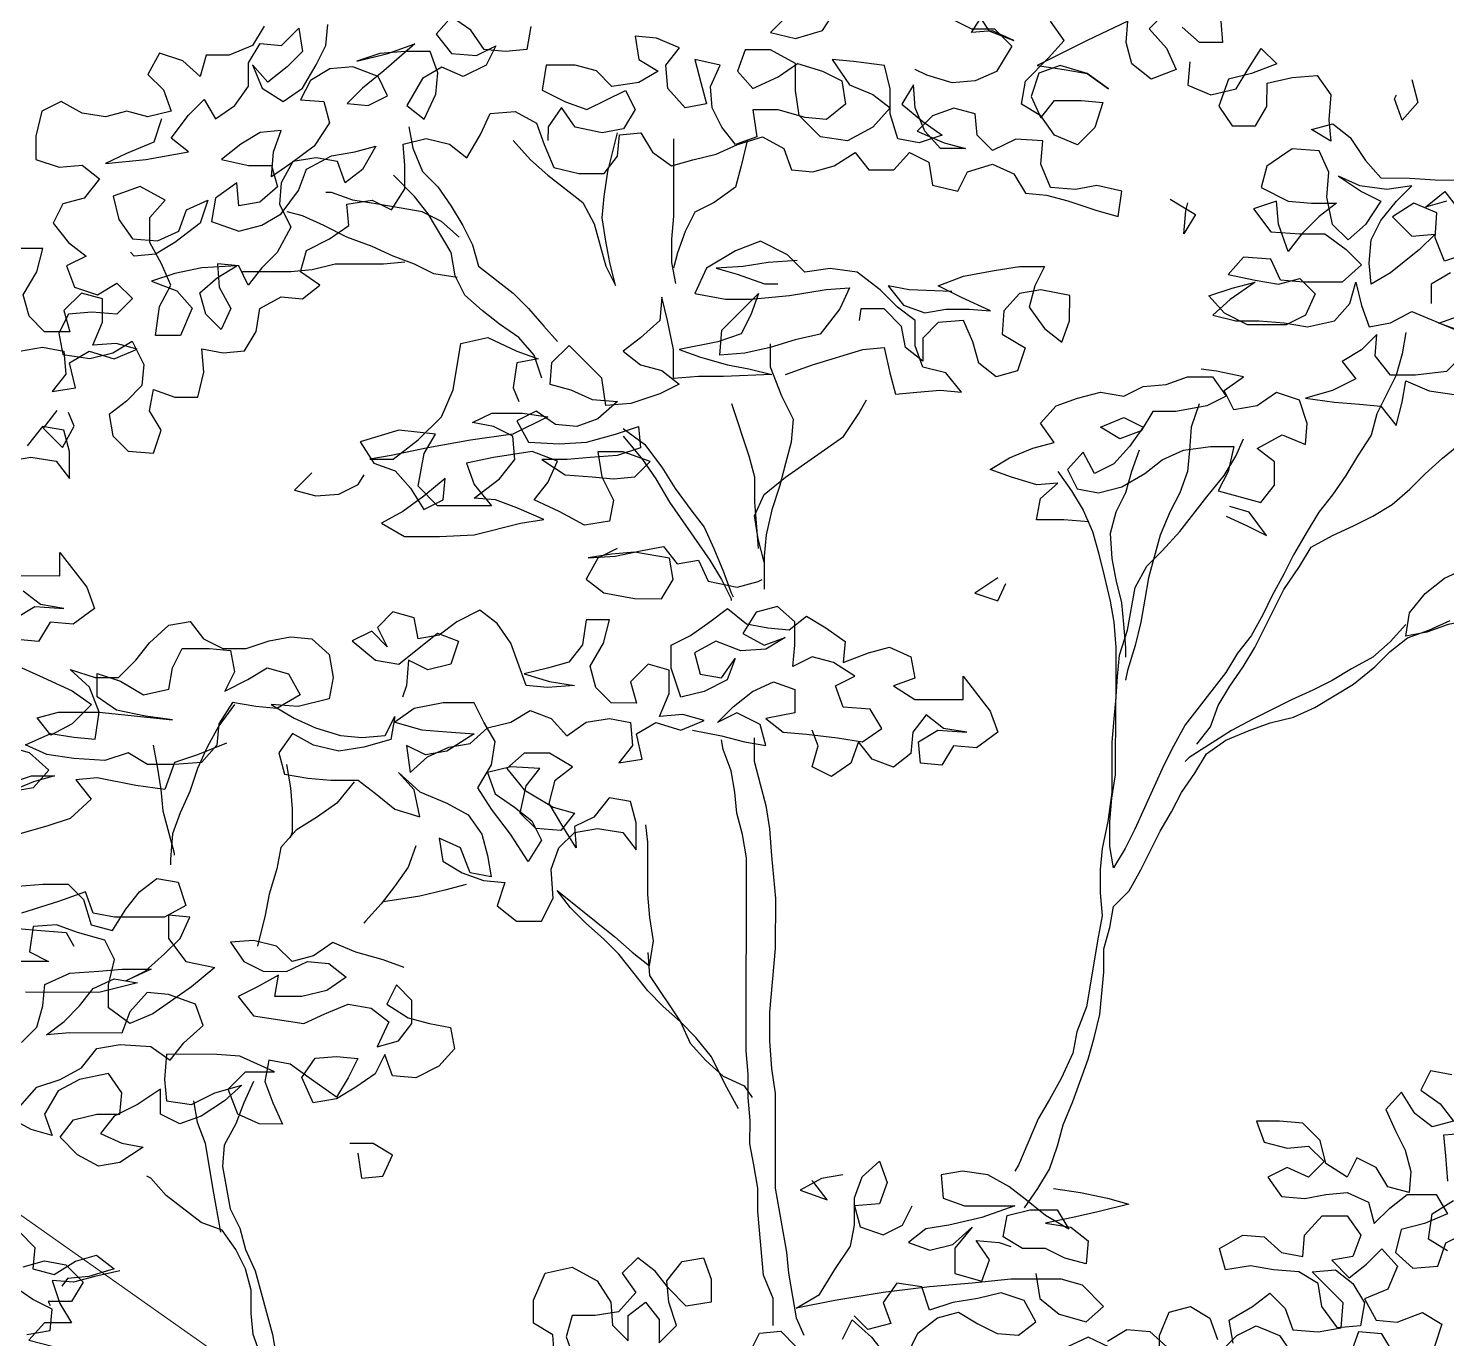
# Model space of a CAD drawing. Header units: inches. Extents: x 350994 to 353538, y 1581369 to 1583842.
# Drawn here: x 351148.126 to 351149.321, y 1582976.413 to 1582977.517 of the extents above; entities that cross this region are included whole.
import ezdxf

# ---------------------------------------------------------------- set-up
doc = ezdxf.new("R2010")
doc.units = ezdxf.units.IN
doc.header["$MEASUREMENT"] = 0
doc.linetypes.add('1', pattern=[0])
doc.layers.add('EP TF', color=5, linetype='Continuous')
doc.layers.add('TREE', color=81, linetype='1')
doc.styles.get("Standard").update_dxf_attribs({"font": 'arial.ttf'})
doc.linetypes.add('SILT_FENCE', pattern='A,0.5,-0.2,["EP",Standard,S=0.1,R=0,X=-0.1,Y=-0.05],-0.2', length=0.9)

# ---------------------------------------------------------------- blocks, each defined once
blk = doc.blocks.new('TREE_4')
at = {"color": 94}
for points in [[(-747.7, 7958.6), (-765.1, 7929.7), (-799.8, 7915.3), (-834.5, 7915.3), (-843.2, 7883.5), (-869.2, 7906.7), (-903.9, 7918.3), (-921.3, 7886.5), (-898.2, 7863.3), (-886.6, 7831.5), (-921.3, 7822.9), (-953.1, 7831.6), (-984.9, 7822.9), (-1019.6, 7828.7), (-1051.4, 7846.1), (-1080.3, 7831.7), (-1089.1, 7794.1), (-1089.1, 7759.4), (-1054.4, 7747.8), (-1019.7, 7750.7), (-993.7, 7730.4), (-1016.9, 7701.5), (-1048.7, 7692.9), (-1063.2, 7664), (-1040, 7635), (-1014, 7614.8), (-1043, 7600.4), (-1031.4, 7568.5), (-996.8, 7556.9), (-967.8, 7574.3), (-944.7, 7551.1), (-967.9, 7528), (-1005.4, 7530.9), (-1040.1, 7528.1), (-1054.6, 7499.2), (-1048.9, 7467.4), (-1008.4, 7461.5), (-973.7, 7470.2), (-944.8, 7487.5), (-927.5, 7452.8), (-930.4, 7421), (-953.5, 7397.9), (-979.6, 7377.7), (-973.8, 7345.9), (-950.7, 7322.7), (-913.1, 7319.8), (-901.5, 7354.5), (-918.8, 7383.4), (-913, 7415.2), (-881.2, 7403.6), (-846.5, 7403.6), (-837.8, 7441.1), (-840.7, 7475.8), (-808.9, 7470), (-777.1, 7472.9), (-759.7, 7501.8), (-753.9, 7536.5), (-722.1, 7553.8), (-690.3, 7550.9), (-664.2, 7571.1), (-693.1, 7591.4), (-684.4, 7623.2), (-649.7, 7640.5), (-620.8, 7660.7), (-623.6, 7692.5), (-586.1, 7698.2), (-557.2, 7683.8), (-536.9, 7715.5), (-536.9, 7750.2), (-539.7, 7782), (-505, 7790.7), (-470.3, 7782), (-444.3, 7761.7), (-424.1, 7796.4), (-409.6, 7828.2), (-372, 7831), (-340.2, 7813.7), (-328.7, 7781.9), (-314.2, 7747.1), (-276.7, 7738.4), (-239.1, 7738.4), (-218.8, 7764.4), (-215.9, 7796.2), (-184.1, 7799.1), (-166.8, 7770.1), (-137.9, 7749.9), (-106, 7758.5), (-71.3, 7767.2), (-39.5, 7781.6), (-1.9, 7793.1), (29.9, 7775.7), (41.4, 7743.9), (73.2, 7741), (105, 7749.7), (136.8, 7769.9), (157, 7743.8), (194.6, 7743.8), (217.8, 7769.8), (246.7, 7755.3), (252.4, 7720.6), (290, 7711.9), (304.5, 7740.8), (342.1, 7752.3), (373.9, 7737.8), (391.2, 7708.9), (423, 7706), (454.8, 7697.3), (498.2, 7682.8), (530, 7674.1), (535.8, 7711.7), (498.2, 7720.4), (466.4, 7714.6), (428.8, 7717.6), (414.4, 7752.3), (417.3, 7787), (376.8, 7789.9), (342.1, 7772.6), (319, 7795.7), (316.1, 7827.5), (284.4, 7836.2), (252.5, 7824.7), (229.4, 7801.6), (269.8, 7784.2), (301.6, 7775.5), (264.1, 7775.5), (240.9, 7801.6), (226.5, 7836.3), (223.7, 7871), (206.3, 7842.1), (238.1, 7816), (267, 7795.8), (232.3, 7784.2), (200.5, 7790), (188.9, 7827.6), (189, 7865.2), (180.3, 7899.9), (134.1, 7905.8), (102.3, 7908.7), (128.3, 7871.1), (162.9, 7856.6), (188.9, 7836.3), (162.9, 7807.4), (125.3, 7787.2), (84.8, 7793), (53, 7824.9), (47.3, 7862.5), (47.3, 7902.9), (9.8, 7923.2), (-27.8, 7923.3), (-39.4, 7891.5), (-16.3, 7865.4), (21.3, 7882.7), (50.2, 7902.9), (87.8, 7891.3), (116.7, 7876.9), (122.4, 7842.2), (93.5, 7819.1), (61.7, 7822), (21.2, 7833.6), (-16.3, 7833.6), (-10.6, 7793.1), (-42.4, 7781.6), (-62.6, 7807.6), (-77.1, 7836.6), (-79.9, 7868.4), (-65.4, 7900.2), (-103, 7908.9), (-94.4, 7874.2), (-85.7, 7842.3), (-117.5, 7836.6), (-143.5, 7865.5), (-146.4, 7900.2), (-126.1, 7926.2), (-160.8, 7940.7), (-192.6, 7943.6), (-186.9, 7908.9), (-158, 7891.6), (-186.9, 7874.2), (-227.4, 7868.5), (-250.5, 7891.7), (-282.3, 7900.4), (-325.7, 7900.4), (-331.5, 7862.8), (-296.8, 7845.4), (-265, 7833.8), (-207.1, 7862.7), (-192.7, 7833.8), (-210.1, 7804.9), (-241.9, 7799.1), (-282.4, 7807.8), (-302.6, 7836.8), (-322.8, 7807.9), (-322.9, 7787.6)], [(35.8, 7975.2), (9.8, 7949.2), (47.4, 7940.5), (87.8, 7952.1), (108.1, 7983.8)], [(683.5, 7966), (686.3, 7934.2), (651.6, 7934.2), (625.6, 7957.4)], [(602.5, 7980.5), (576.5, 7954.5), (602.5, 7925.6), (616.9, 7893.7), (579.3, 7879.3), (550.4, 7902.5), (541.8, 7934.3), (544.7, 7966.1), (483.9, 7937.2), (408.7, 7899.7), (449.2, 7893.9), (483.9, 7888.1), (515.7, 7864.9), (483.9, 7888.1), (443.4, 7899.7), (411.6, 7888.2), (400, 7853.5), (414.4, 7821.7), (434.7, 7847.7), (475.2, 7847.6), (507, 7844.7), (495.4, 7807.1), (469.3, 7781.1), (434.7, 7795.6), (414.4, 7824.5), (385.6, 7841.9), (391.4, 7876.6), (426.1, 7911.3), (449.2, 7937.3), (429, 7966.2)], [(316.3, 7983.7), (336.5, 7951.8), (374.1, 7937.3), (342.3, 7951.8), (310.5, 7949), (336.5, 7989.4)], [(270, 7975), (310.5, 7954.7), (345.2, 7954.7), (371.2, 7928.7), (348, 7891.1), (316.2, 7876.7), (281.5, 7873.8), (243.9, 7885.4), (226.6, 7894.1)], [(-348.7, 7958.2), (-354.5, 7923.6), (-386.4, 7920.7), (-418.2, 7923.6), (-438.4, 7952.5), (-467.3, 7972.8), (-490.4, 7946.8), (-467.3, 7917.9), (-429.7, 7914.9), (-400.8, 7929.4), (-415.3, 7900.5), (-450, 7883.2), (-481.8, 7897.6), (-510.7, 7880.3), (-533.9, 7839.9), (-507.9, 7819.6), (-490.5, 7857.2), (-487.6, 7889), (-499.1, 7920.8), (-536.7, 7920.8), (-574.3, 7918), (-609, 7906.4), (-562.7, 7918), (-522.2, 7932.4), (-568.5, 7891.9), (-600.4, 7866), (-623.5, 7842.8), (-591.7, 7839.9), (-562.8, 7854.4), (-577.2, 7883.3), (-614.8, 7897.8), (-649.5, 7894.9), (-678.4, 7877.6), (-692.9, 7848.7), (-658.2, 7845.8), (-649.6, 7814), (-672.7, 7779.3), (-707.4, 7753.3), (-736.4, 7733.1), (-733.4, 7770.7), (-721.9, 7802.5), (-753.7, 7799.6), (-782.6, 7782.3), (-811.5, 7759.2), (-771.1, 7750.5), (-736.4, 7750.4), (-727.7, 7718.6), (-753.8, 7695.5), (-785.6, 7689.8), (-788.4, 7724.4), (-820.3, 7701.3), (-826.1, 7666.7), (-785.6, 7652.2), (-750.9, 7660.8), (-722, 7678.1), (-695.9, 7712.8), (-684.3, 7744.6), (-646.7, 7764.8), (-612, 7770.5), (-580.2, 7779.2), (-600.5, 7744.5), (-626.5, 7724.3), (-638, 7756.1), (-669.8, 7761.9), (-704.5, 7756.2), (-721.9, 7724.4), (-724.8, 7692.6), (-707.5, 7657.9), (-727.8, 7620.3), (-751, 7597.2), (-771.2, 7571.2), (-785.6, 7600.1), (-817.4, 7603), (-814.6, 7568.3), (-797.3, 7536.5), (-811.8, 7504.7), (-834.9, 7527.9), (-843.5, 7559.7), (-817.5, 7582.8), (-788.5, 7600.1), (-840.6, 7597.3), (-881.1, 7588.6), (-915.8, 7577.1), (-878.2, 7562.6), (-855.1, 7536.6), (-872.5, 7496.1), (-910.1, 7496.1), (-904.2, 7539.5), (-886.9, 7571.3), (-901.3, 7603.1), (-918.6, 7634.9), (-918.6, 7672.5), (-895.4, 7698.5), (-933, 7718.8), (-973.5, 7704.4), (-964.8, 7669.7), (-944.6, 7640.7), (-907, 7637.8), (-875.2, 7652.2), (-863.6, 7684), (-831.8, 7698.5), (-843.4, 7663.8), (-881, 7634.9), (-910, 7617.6), (-941.8, 7614.7), (-947.5, 7620.5)], [(-901.1, 7820), (-912.7, 7785.3), (-953.2, 7768), (-985, 7753.5), (-924.3, 7759.3), (-860.7, 7770.8), (-886.7, 7791), (-860.6, 7825.7), (-837.5, 7848.8), (-820.1, 7819.9), (-791.2, 7840.1), (-770.9, 7869), (-770.9, 7903.7), (-753.5, 7932.6), (-721.7, 7929.7), (-695.7, 7955.7), (-689.9, 7921), (-713.1, 7897.9), (-742, 7874.8), (-765.1, 7900.8), (-750.7, 7866.1), (-718.9, 7845.8), (-690, 7866), (-669.7, 7900.7), (-655.2, 7929.6), (-652.3, 7961.4)], [(637.2, 7905.3), (634.2, 7870.6), (668.9, 7856.1), (706.5, 7864.8), (723.9, 7893.7), (744.1, 7925.4), (767.3, 7902.3), (729.7, 7887.9), (695, 7879.2), (680.5, 7838.8), (700.7, 7809.8), (735.4, 7809.8), (752.7, 7838.7), (752.8, 7873.4), (790.4, 7882), (828, 7884.9), (848.2, 7856), (845.2, 7818.4), (848.1, 7786.6), (819.2, 7803.9), (851, 7812.6), (877, 7792.3), (900.1, 7757.6), (923.2, 7731.6), (966.6, 7731.5), (1004.2, 7728.6), (1099.6, 7728.5)], [(1021.5, 7696.8), (989.7, 7688.1), (1018.6, 7711.2), (1038.8, 7685.2)], [(1061.9, 7621.6), (1018.5, 7607.1), (1004.1, 7641.9), (1007, 7679.4), (972.3, 7693.9), (940.5, 7673.7), (969.4, 7644.8), (1004.1, 7647.6), (981, 7624.5), (937.6, 7589.9), (908.6, 7572.5), (905.8, 7604.4), (908.7, 7639), (923.2, 7667.9), (946.3, 7696.8), (969.5, 7719.9), (931.9, 7714.2), (891.4, 7720), (859.6, 7734.5), (894.3, 7711.3), (923.2, 7696.9), (900, 7662.2), (874, 7639.1), (850.9, 7662.2), (842.2, 7702.7), (845.2, 7740.3), (830.7, 7772.1), (790.3, 7775), (752.7, 7749.1), (744, 7717.3), (784.4, 7697), (819.1, 7694.1), (856.7, 7694), (830.7, 7673.8), (804.6, 7647.8), (784.3, 7621.8), (769.9, 7662.3), (767.1, 7697), (732.4, 7685.5), (758.4, 7650.8), (801.7, 7647.8), (839.3, 7647.8), (871.1, 7624.6), (894.2, 7601.5), (865.3, 7575.5), (807.4, 7575.5), (772.7, 7578.5), (758.3, 7610.3), (717.8, 7613.2), (694.7, 7587.2), (735.2, 7578.5), (769.8, 7572.7), (801.7, 7581.3), (824.8, 7558.2), (810.3, 7526.4), (781.4, 7511.9), (723.5, 7512), (688.9, 7529.4), (665.7, 7555.4), (700.5, 7567), (735.2, 7575.6), (697.5, 7549.6), (671.5, 7526.5), (706.2, 7517.8), (740.9, 7517.8), (778.5, 7514.8), (813.2, 7509), (853.6, 7517.7), (876.8, 7543.7), (885.5, 7575.5), (894.1, 7540.8), (905.7, 7508.9), (937.5, 7514.7), (969.3, 7532), (1038.7, 7503)], [(1044.4, 7465.4), (1021.3, 7442.3), (975, 7436.6), (937.4, 7436.6), (914.3, 7465.6), (917.2, 7497.4), (894.1, 7474.3), (865.2, 7456.9), (885.4, 7430.9), (850.7, 7413.6), (810.2, 7402.1), (853.5, 7396.2), (891.1, 7393.3), (922.9, 7390.4), (946, 7361.4), (954.7, 7396.1), (960.5, 7427.9), (995.2, 7413.4), (1032.8, 7407.6)], [(1041.6, 7503), (1009.8, 7514.6), (1050.3, 7529)], [(1027.2, 7589.8), (998.3, 7572.5), (998.2, 7543.6)], [(969.6, 7879), (978.3, 7844.3), (955.1, 7818.3), (943.6, 7850.1), (946.5, 7855.9)], [(-531, 7808.1), (-525.3, 7776.3), (-510.8, 7741.5), (-487.7, 7718.4), (-467.5, 7689.5), (-450.2, 7660.5), (-435.8, 7631.6), (-427.1, 7599.8), (-375.1, 7559.3), (-352, 7536.1), (-328.9, 7510.1), (-308.7, 7486.9)], [(-374.9, 7787.7), (-348.9, 7758.7), (-322.9, 7735.6), (-270.9, 7695.1), (-253.6, 7663.2), (-236.3, 7599.6), (-221.9, 7570.7), (-230.5, 7605.4), (-236.3, 7637.2), (-242, 7671.9), (-239.1, 7703.7), (-233.3, 7741.3), (-218.8, 7799.1)], [(-134.9, 7790.4), (-135, 7674.7), (-138, 7640), (-138, 7605.3), (-132.2, 7573.5)], [(-25.1, 7787.4), (-33.8, 7749.8), (-42.5, 7718), (-74.3, 7694.9), (-103.2, 7680.5), (-117.7, 7651.6), (-129.3, 7619.8), (-135.1, 7596.6)], [(-331.9, 7432), (-343.4, 7466.7), (-366.5, 7492.8), (-395.4, 7513), (-421.4, 7533.3), (-447.4, 7556.4), (-461.8, 7585.4), (-467.6, 7620.1), (-502.2, 7677.9), (-522.4, 7704), (-554.2, 7735.8)], [(-456, 7643.2), (-482, 7666.3), (-510.9, 7680.8), (-542.7, 7686.6), (-577.4, 7692.5), (-615, 7698.3), (-646.8, 7709.9), (-655.4, 7709.9)], [(-458.9, 7582.5), (-493.6, 7588.3), (-522.5, 7602.8), (-554.3, 7614.4), (-586.1, 7628.9), (-623.7, 7643.3), (-658.4, 7660.7), (-690.2, 7675.2), (-713.3, 7681)], [(608.1, 7700), (645.6, 7676.9), (628.2, 7648), (631.2, 7682.7), (634.1, 7694.2)], [(-1131.1, 7307.9), (-1096.4, 7313.7), (-1058.8, 7307.9), (-1038.6, 7281.8), (-1038.6, 7322.3), (-1047.2, 7354.1), (-1079, 7359.9), (-1102.2, 7331.1)], [(-1113.6, 7472.7), (-1078.9, 7478.5), (-1047.1, 7472.7), (-1044.3, 7438), (-1064.5, 7412), (-1029.8, 7417.7), (-1038.5, 7455.3), (-1009.5, 7472.6), (-972, 7461), (-937.3, 7475.5), (-969, 7484.2), (-1003.7, 7481.3), (-989.3, 7516), (-989.2, 7550.7), (-1021, 7559.4), (-1047.1, 7533.4), (-1038.4, 7501.6), (-1076, 7501.6), (-1099.1, 7524.8), (-1107.8, 7556.6), (-1087.5, 7591.3), (-1078.8, 7625.9), (-1113.5, 7626)], [(32.4, 7437.5), (72.9, 7451.9), (148.1, 7474.9), (179.9, 7477.8), (188.6, 7440.2), (197.2, 7408.4), (229, 7411.3), (263.7, 7414.1), (295.5, 7411.2), (272.4, 7440.1), (237.7, 7448.8), (226.2, 7480.7), (226.2, 7518.2), (200.2, 7538.5), (174.2, 7564.5), (139.6, 7590.6), (99.1, 7596.4), (61.5, 7590.7), (35.5, 7616.7), (-5, 7637), (-42.6, 7622.6), (-86, 7596.6), (-103.3, 7559), (-57.1, 7550.3), (-19.5, 7550.3), (38.3, 7556), (93.3, 7564.6), (128, 7567.5), (113.5, 7535.7), (84.5, 7498.1), (46.9, 7489.5), (9.3, 7478), (-28.2, 7469.3), (-65.8, 7466.5), (-62.9, 7504), (-7.9, 7558.9), (-19.5, 7527.1), (-34, 7498.2), (-68.7, 7486.7), (-126.5, 7475.2), (-94.8, 7463.6), (-54.3, 7452), (-22.5, 7446.2), (12.2, 7437.5), (-60.1, 7434.7), (-97.7, 7434.7), (-135.3, 7431.8), (-135.2, 7475.2), (-143.9, 7518.6), (-152.5, 7553.3), (-155.4, 7518.6), (-184.4, 7492.6), (-210.4, 7472.4), (-184.4, 7452.1), (-152.6, 7443.4), (-126.6, 7423.1), (-155.5, 7408.7), (-198.9, 7394.3), (-236.5, 7391.4), (-242.2, 7431.9), (-291.3, 7481.1), (-317.4, 7455.1), (-320.3, 7423.3), (-288.5, 7414.6), (-256.7, 7400.1), (-219.1, 7397.2), (-248.1, 7371.2), (-279.9, 7359.7), (-311.7, 7362.6), (-340.6, 7382.9), (-369.5, 7368.4), (-352.2, 7336.6), (-305.9, 7333.7), (-265.5, 7336.5), (-222.1, 7348.1), (-187.4, 7359.6), (-184.5, 7327.8), (-219.2, 7316.3), (-259.7, 7313.4), (-294.4, 7310.5), (-332, 7310.6), (-297.3, 7287.4), (-256.8, 7284.5), (-225, 7281.6), (-193.2, 7284.4), (-170.1, 7307.5), (-210.5, 7322), (-248.1, 7322.1), (-242.4, 7284.5), (-225.1, 7249.8), (-230.9, 7218), (-268.5, 7212.2), (-306, 7232.5), (-343.6, 7249.9), (-323.3, 7275.9), (-308.9, 7307.7), (-346.4, 7322.2), (-404.3, 7313.5), (-444.7, 7304.9), (-433.2, 7273.1), (-407.2, 7241.3), (-488.2, 7241.3), (-517.1, 7270.3), (-508.3, 7319.4), (-491, 7348.3), (-545.9, 7354.1), (-603.7, 7336.8), (-583.5, 7305), (-551.7, 7293.4), (-528.6, 7267.4), (-508.4, 7235.6), (-479.5, 7250), (-476.6, 7281.8), (-508.4, 7255.8), (-540.2, 7232.7), (-572, 7215.4), (-537.4, 7195.1), (-485.3, 7195.1), (-433.3, 7197.9), (-363.9, 7215.2), (-329.2, 7220.9), (-369.6, 7238.3), (-401.4, 7249.9), (-433.2, 7252.8), (-395.6, 7281.7), (-372.5, 7310.6), (-375.3, 7345.3), (-404.2, 7359.8), (-436, 7365.6), (-407.1, 7380), (-360.8, 7380), (-323.2, 7374.2), (-375.3, 7348.2), (-438.9, 7339.6), (-502.5, 7328.1), (-557.5, 7316.6), (-589.3, 7310.8), (-554.6, 7310.8), (-517, 7339.7), (-482.3, 7374.3), (-464.9, 7414.8), (-453.3, 7484.2), (-412.8, 7492.8), (-369.4, 7472.5), (-337.6, 7460.9), (-369.4, 7455.2), (-375.2, 7417.6), (-366.6, 7397.3)], [(-537, 7605.7), (-568.8, 7602.8), (-641.1, 7602.9), (-675.8, 7594.2), (-707.6, 7591.4), (-779.9, 7591.4)], [(49.9, 7608), (6.6, 7605.2), (-31, 7599.4), (-71.5, 7596.6), (-39.7, 7587.9), (0.8, 7573.4), (21, 7573.4)], [(281.2, 7561.6), (217.6, 7564.5), (185.8, 7570.3), (208.9, 7541.4), (240.7, 7529.8), (272.5, 7535.5), (307.2, 7535.5), (339, 7532.6), (295.7, 7552.9), (261, 7570.2), (298.6, 7584.7), (344.8, 7593.3), (382.4, 7599.1), (420, 7599), (405.5, 7570.1), (396.8, 7538.3), (419.9, 7506.5), (445.9, 7486.2), (457.5, 7518), (457.6, 7555.6), (414.2, 7564.3), (382.4, 7558.6), (359.2, 7532.6), (356.3, 7497.9), (391, 7477.6), (379.4, 7442.9), (347.6, 7434.3), (321.6, 7454.5), (312.9, 7486.4), (298.5, 7518.2), (260.9, 7515.3), (237.8, 7492.2), (237.7, 7457.5), (211.7, 7477.8), (206, 7509.6), (180, 7535.6), (145.3, 7535.7), (142.4, 7518.3)], [(960.6, 7500.2), (954.8, 7468.4), (946.1, 7436.6), (917.1, 7378.8), (908.4, 7347), (888.2, 7315.2), (870.8, 7286.3), (850.5, 7257.4), (830.3, 7231.4), (812.9, 7202.5), (792.6, 7167.9), (778.1, 7139), (760.7, 7107.2), (746.3, 7078.3), (728.9, 7046.5), (708.6, 7020.5), (691.3, 6991.6), (630.5, 6913.6), (613.1, 6881.8), (598.6, 6852.9), (555.1, 6757.5), (540.7, 6728.6), (523.3, 6699.7), (517.5, 6731.5), (517.6, 6769.1), (520.5, 6803.8), (526.3, 6838.5), (526.4, 6948.4), (529.3, 6986), (532.3, 7017.8), (543.9, 7055.3), (555.5, 7118.9), (572.9, 7150.7), (596, 7173.8), (622.1, 7202.7), (662.6, 7254.7), (688.6, 7286.5), (706, 7315.4), (717.6, 7341.4)], [(9.4, 7483.7), (9.3, 7449), (26.6, 7405.7), (43.9, 7370.9), (41, 7336.3), (32.3, 7304.5), (23.6, 7269.8), (12, 7235.1), (3.3, 7197.5), (0.4, 7165.7), (0.3, 7116.6)], [(486.2, 7217.3), (448.6, 7220.2), (408.1, 7220.3), (413.9, 7252.1), (440, 7275.2), (408.2, 7272.3), (370.6, 7283.9), (338.8, 7295.5), (367.7, 7312.8), (402.4, 7327.3), (434.2, 7335.9), (414, 7364.8), (437.2, 7390.8), (469, 7402.4), (503.7, 7411), (538.4, 7405.2), (567.3, 7419.6), (602, 7422.5), (633.8, 7434), (671.4, 7434), (691.6, 7405.1), (662.7, 7390.6), (616.4, 7382), (581.7, 7382), (564.4, 7353.1), (532.5, 7341.6), (503.7, 7359), (538.4, 7373.4), (567.3, 7358.9), (547, 7330), (523.8, 7304), (494.9, 7289.6), (477.6, 7321.4), (454.4, 7295.4), (468.9, 7266.5), (500.7, 7260.7), (535.4, 7269.3), (570.1, 7289.5), (596.1, 7309.7), (627.9, 7324.2), (668.4, 7329.9), (703.1, 7329.9), (694.4, 7292.3), (679.9, 7263.4), (743.5, 7246), (763.8, 7272), (763.8, 7306.7), (737.8, 7326.9), (775.4, 7347.1), (810.1, 7332.7), (813, 7364.5), (801.5, 7399.2), (766.8, 7410.8), (737.9, 7390.6), (703.2, 7384.8), (688.7, 7413.7), (717.7, 7433.9), (677.2, 7442.7), (654.1, 7445.6)], [(-48.6, 7394.2), (-22.6, 7316.1), (-14, 7284.3), (-14, 7246.7), (-11.1, 7209.1), (-8.3, 7177.3)], [(0.4, 7157), (-8.3, 7191.7), (-14, 7226.4), (0.5, 7258.2), (32.3, 7284.2), (119.1, 7344.9), (142.3, 7379.5), (153.8, 7399.8)], [(651.1, 7393.5), (639.5, 7358.8), (636.6, 7324.1), (633.7, 7292.3), (622.1, 7260.5), (607.6, 7231.7), (593.1, 7197), (575.7, 7133.4), (569.9, 7101.6), (564.1, 7066.9), (555.4, 7032.2), (543.8, 6994.6), (540.9, 6980.2)], [(-1057.6, 7383.5), (-1077.9, 7357.5), (-1049, 7328.6), (-1031.6, 7360.4), (-1040.3, 7380.6)], [(647.8, 6884.7), (668, 6910.7), (679.6, 6942.5), (697, 6971.4), (717.3, 7000.2), (734.7, 7029.1), (778.1, 7115.8), (801.3, 7150.5), (818.6, 7179.4), (850.5, 7196.7), (882.3, 7211.2), (911.2, 7225.6), (940.1, 7242.9), (966.2, 7266), (989.3, 7289.1), (1015.4, 7312.2), (1047.2, 7338.2), (1073.2, 7364.2), (1084.8, 7381.6)], [(-210.5, 7356.7), (-178.7, 7333.6), (-152.7, 7298.8), (-132.5, 7267), (-109.4, 7235.2), (-89.2, 7209.2), (-74.8, 7177.3), (-60.3, 7142.6), (-48.8, 7110.8), (-45.9, 7105)], [(-210.5, 7345.2), (-181.6, 7310.4), (-161.4, 7281.5), (-141.2, 7246.8), (-80.6, 7160), (-63.3, 7131.1), (-48.8, 7102.1), (-48.8, 7099.3)], [(561.4, 7324.2), (549.9, 7292.4), (541.1, 7260.6), (526.7, 7231.7), (518, 7199.9), (520.8, 7162.3), (526.6, 7130.5), (535.2, 7095.8), (538.1, 7064), (540.9, 7029.3), (540.9, 7014.9)], [(-676.1, 7290.7), (-702.1, 7264.7), (-670.3, 7256), (-635.6, 7258.8), (-606.7, 7273.2), (-598, 7287.7)], [(440, 7292.5), (460.2, 7263.6), (477.5, 7234.7), (491.9, 7202.8), (500.6, 7171), (509.2, 7136.3), (517.9, 7098.7), (523.6, 7066.9), (526.5, 7029.3), (526.4, 6954.2), (523.5, 6922.4), (520.6, 6887.7), (520.5, 6812.5), (514.7, 6769.1), (506, 6728.7), (503, 6696.9), (503, 6662.2), (505.9, 6627.5), (500.1, 6595.7), (482.6, 6491.6), (468.1, 6454), (462.3, 6422.2), (444.9, 6384.6), (427.6, 6352.9), (410.2, 6324), (381.2, 6254.6), (375.4, 6245.9)], [(-1125.4, 7136.7), (-1053.2, 7136.6), (-1053.1, 7171.3), (-1012.7, 7119.2), (-1001.2, 7087.4), (-1033, 7064.3), (-1067.7, 7067.2), (-1085.1, 7038.3), (-1116.9, 7041.3)], [(-1119.7, 7073.1), (-1090.8, 7090.4), (-1047.4, 7087.5), (-1082.1, 7093.3), (-1108.1, 7113.5)], [(691.5, 7225.8), (723.3, 7211.3), (752.2, 7196.8), (726.2, 7231.5), (697.3, 7240.2)], [(1315.9, 7152.9), (1252.3, 7121.2), (1217.6, 7109.7), (1185.8, 7101), (1153.9, 7089.5), (1119.2, 7080.8), (1023.8, 7063.6), (992, 7052), (960.2, 7046.3), (966, 7081), (989.2, 7109.9), (1018.1, 7133), (1049.9, 7147.4), (1078.8, 7164.7), (1110.7, 7182), (1139.6, 7199.4), (1168.5, 7219.6), (1191.7, 7236.9)], [(-219.3, 7177.5), (-248.3, 7163), (-265.6, 7131.3), (-239.6, 7111), (-193.4, 7102.3), (-152.9, 7102.2), (-135.5, 7131.1), (-141.3, 7162.9), (-193.3, 7171.7), (-228, 7168.8), (-262.7, 7163.1), (-222.2, 7165.9), (-181.8, 7174.5), (-149.9, 7180.3), (-129.7, 7154.3), (-97.9, 7160), (-83.5, 7128.2), (-40.1, 7119.5), (-8.3, 7128.1), (-2.5, 7131)], [(350.2, 7133.6), (315.5, 7110.5), (350.2, 7098.9), (361.8, 7124.9)], [(-106.8, 6905.6), (-63.5, 6896.9), (-28.8, 6888.2), (3, 6882.4), (-5.6, 6914.2), (-40.3, 6931.5), (-69.2, 6917.1), (-46.1, 6940.2), (-17.1, 6963.3), (14.7, 6977.8), (46.5, 6966.2), (46.4, 6931.5), (3.1, 6922.8), (29.1, 6902.6), (63.8, 6899.6), (110, 6893.8), (147.6, 6888), (176.5, 6908.2), (159.2, 6937.1), (118.7, 6940.1), (107.2, 6971.9), (136.1, 6986.3), (104.3, 7006.6), (72.5, 7015.3), (43.6, 7000.9), (46.5, 7032.7), (46.6, 7067.4), (20.6, 7090.5), (-11.3, 7081.9), (-31.5, 7050.1), (0.3, 7032.7), (32.1, 7044.2), (3.2, 7026.9), (-34.4, 7024.1), (-72, 7038.6), (-103.8, 7021.2), (-95.2, 6989.4), (-63.4, 6983.6), (-43.1, 7012.5), (-54.7, 6980.7), (-89.4, 6963.4), (-124.1, 6954.8), (-138.5, 6998.1), (-138.5, 7032.8), (-109.6, 7047.3), (-80.7, 7067.5), (-54.6, 7087.7), (-25.7, 7064.5), (6.1, 7058.7), (37.9, 7055.8), (63.9, 7076), (92.8, 7058.6), (121.7, 7038.4), (118.8, 7006.6), (156.4, 7021), (188.2, 7029.6), (220, 7015.2), (225.7, 6983.3), (193.9, 6971.8), (225.7, 6951.5), (298, 6951.5), (298, 6986.2), (338.5, 6934.1), (350, 6902.3), (318.2, 6879.2), (283.5, 6882.1), (266.1, 6853.2), (234.3, 6856.1), (231.4, 6887.9), (260.4, 6905.3), (303.7, 6902.3), (269, 6908.1), (243, 6928.4), (222.8, 6902.4), (219.9, 6870.6), (193.8, 6850.4), (162, 6862), (141.8, 6888), (130.2, 6856.2), (101.3, 6836), (72.4, 6850.5), (81.1, 6882.3), (72.4, 6905.4)], [(389.8, 6191), (410.1, 6219.9), (427.5, 6248.8), (439.1, 6283.5), (447.8, 6315.3), (462.3, 6349.9), (485.4, 6413.5), (494.1, 6445.3), (502.8, 6480), (508.7, 6543.6), (508.7, 6578.3), (517.4, 6610.1), (523.2, 6641.9), (546.4, 6665), (563.8, 6696.8), (592.7, 6754.6), (610.1, 6783.5), (624.6, 6812.4), (644.9, 6841.3), (662.2, 6870.2), (691.2, 6890.4), (725.9, 6904.8), (757.7, 6916.4), (792.4, 6925), (824.2, 6939.4), (882.1, 6974.1), (913.9, 7000.1), (937, 7023.2), (963.1, 7043.4), (994.9, 7054.9), (1026.7, 7069.4)], [(-803.6, 6886), (-847, 6868.7), (-881.7, 6857.1), (-896.2, 6816.7), (-939.6, 6822.5), (-997.4, 6834.1), (-1029.2, 6831.3), (-1006.1, 6802.3), (-1037.9, 6773.4), (-1072.7, 6761.9), (-1113.1, 6750.4)], [(-1130.4, 6825.6), (-1095.7, 6837.1), (-1061, 6837.1), (-1092.8, 6828.4), (-1127.5, 6814), (-1092.8, 6819.8), (-1069.7, 6845.8), (-1098.6, 6871.8), (-1130.4, 6880.5)], [(-1110, 6999), (-1078.2, 6984.5), (-1034.9, 6964.3), (-1006, 6944), (-1034.9, 6915.1), (-1066.7, 6897.8), (-1087, 6923.8), (-1055.1, 6932.5), (-994.4, 6932.4), (-884.6, 6920.8), (-925, 6926.6), (-968.4, 6935.3), (-997.3, 6955.6), (-997.3, 6990.2), (-962.6, 6978.7), (-927.9, 6958.4), (-890.3, 6967), (-884.5, 6998.8), (-870, 7027.7), (-829.5, 7027.7), (-797.7, 7024.8), (-792, 6993), (-806.5, 6964.1), (-771.8, 6981.4), (-742.8, 6998.7), (-711, 6990), (-693.7, 6958.2), (-728.4, 6938), (-760.2, 6940.9), (-794.9, 6946.7), (-815.2, 6914.9), (-818.1, 6883.1), (-841.3, 6857.1), (-881.7, 6854.3), (-922.2, 6854.3), (-951.1, 6871.7), (-985.8, 6860.1), (-1032.1, 6863.1), (-1072.6, 6868.9), (-1104.3, 6883.4), (-1066.7, 6900.7), (-1032.1, 6894.9), (-1000.3, 6891.9), (-994.4, 6932.4), (-1008.9, 6970), (-1037.7, 6996.1), (-1000.2, 6984.5), (-965.5, 6984.4), (-939.4, 7010.4), (-919.2, 7036.4), (-890.2, 7062.4), (-858.4, 7068.2), (-838.2, 7042.1), (-809.3, 7027.7), (-774.6, 7027.6), (-739.9, 7039.2), (-708.1, 7044.9), (-676.3, 7042), (-650.3, 7018.8), (-644.5, 6984.1), (-650.3, 6952.3), (-696.6, 6940.8), (-737.1, 6943.8), (-702.4, 6923.5), (-670.6, 6909), (-633.1, 6897.4), (-601.2, 6894.5), (-566.6, 6897.3), (-552.1, 6926.2), (-557.9, 6891.5), (-598.4, 6880), (-636, 6874.3), (-673.5, 6883), (-705.3, 6900.4), (-725.6, 6871.5), (-717, 6839.6), (-682.3, 6833.8), (-647.6, 6830.9), (-607.1, 6830.9), (-581.1, 6810.6), (-552.2, 6787.5), (-514.6, 6775.9), (-523.3, 6816.3), (-546.4, 6842.4), (-514.6, 6813.4), (-474.1, 6796.1), (-442.3, 6778.7), (-422.1, 6749.7), (-413.5, 6717.9), (-407.7, 6686.1), (-439.5, 6691.9), (-453.9, 6729.5), (-485.7, 6744), (-480, 6709.3), (-451.1, 6691.9), (-419.3, 6680.4), (-387.5, 6677.4), (-399.1, 6642.7), (-370.2, 6619.6), (-332.6, 6619.6), (-315.2, 6654.2), (-318.1, 6697.6), (-306.5, 6729.4), (-283.3, 6752.5), (-248.6, 6758.3), (-211.1, 6752.4), (-190.8, 6726.4), (-190.8, 6766.9), (-199.4, 6798.7), (-231.2, 6804.5), (-254.4, 6775.6), (-283.3, 6761.2), (-280.5, 6729.4), (-300.7, 6761.2), (-320.9, 6795.9), (-312.2, 6830.6), (-286.1, 6850.8), (-320.8, 6871.1), (-358.4, 6871.1), (-384.4, 6848), (-358.5, 6816.2), (-315.1, 6790.1), (-283.3, 6781.4), (-303.6, 6755.4), (-341.2, 6758.3), (-364.3, 6781.5), (-355.6, 6822), (-335.3, 6848), (-378.7, 6850.9), (-413.4, 6842.3), (-401.8, 6810.4), (-372.9, 6790.2), (-346.9, 6769.9), (-332.5, 6741), (-352.8, 6709.2), (-378.8, 6749.7), (-407.6, 6787.3), (-427.8, 6819.1), (-407.6, 6853.8), (-401.8, 6888.5), (-419.1, 6917.4), (-433.5, 6946.4), (-479.8, 6946.4), (-523.1, 6937.8), (-552.1, 6917.6), (-511.6, 6906), (-474, 6903), (-433.5, 6900.1), (-474.1, 6874.1), (-505.9, 6868.4), (-534.8, 6882.8), (-529, 6842.4), (-503, 6865.5), (-471.2, 6879.9), (-439.3, 6885.7), (-413.3, 6908.8), (-378.6, 6917.4), (-349.7, 6934.7), (-317.9, 6923.1), (-294.8, 6897.1), (-265.8, 6917.3), (-231.1, 6923), (-199.3, 6917.2), (-196.5, 6882.5), (-216.7, 6856.5), (-182, 6862.3), (-190.7, 6899.9), (-161.8, 6917.2), (-124.2, 6905.6), (-89.5, 6920), (-121.3, 6928.7), (-156, 6925.9), (-141.5, 6960.6), (-141.4, 6995.2), (-173.2, 7004), (-199.3, 6978), (-190.6, 6946.1), (-228.2, 6946.2), (-251.3, 6969.3), (-260, 7001.1), (-239.7, 7035.8), (-231, 7070.5), (-265.7, 7070.5), (-271.5, 7033), (-291.8, 7007), (-323.6, 6998.3), (-358.3, 6989.7), (-320.7, 6978.1), (-283.1, 6972.2), (-323.6, 6969.4), (-355.4, 6972.3), (-378.5, 7035.9), (-398.7, 7064.9), (-424.7, 7085.1), (-459.4, 7067.8), (-485.5, 7047.6), (-517.3, 7041.9), (-523, 7073.7), (-554.8, 7082.4), (-578, 7059.3), (-563.5, 7030.3), (-586.6, 7053.5), (-615.6, 7039.1), (-580.9, 7010.1), (-546.2, 7004.3), (-488.3, 7050.5), (-456.6, 7038.9), (-468.1, 7004.2), (-502.9, 6995.6), (-531.8, 7010.1), (-534.7, 6972.5), (-540.5, 6955.1)], [(960.2, 7063.6), (937.1, 7037.6), (911, 7014.5), (879.2, 6997.2), (850.3, 6979.9), (821.3, 6965.5), (789.5, 6951), (731.7, 6922.2), (699.8, 6904.8), (636.2, 6864.4), (630.4, 6858.7)], [(-792, 6943.8), (-815.2, 6912), (-832.6, 6880.2), (-847.1, 6848.4), (-858.6, 6813.8), (-873.1, 6782), (-884.7, 6750.2), (-887.7, 6712.6), (-887.7, 6703.9)], [(-913.5, 6883.2), (-907.8, 6851.4), (-902, 6816.7), (-899.2, 6784.9), (-881.9, 6721.3), (-881.9, 6718.4)], [(13.8, 6015), (13.8, 6055.4), (-0.6, 6090.1), (-9.2, 6185.6), (-9.2, 6220.3), (-14.9, 6255), (-20.7, 6286.8), (-20.6, 6321.5), (-23.5, 6356.2), (-23.5, 6390.9), (-26.3, 6425.6), (-26, 6714.7), (-31.8, 6749.4), (-40.4, 6781.2), (-43.3, 6813), (-49.1, 6844.8), (-60.6, 6876.6), (-63.5, 6891.1)], [(-14.3, 6893.9), (-14.3, 6859.2), (-5.7, 6824.5), (2.9, 6792.7), (8.7, 6758), (11.5, 6717.5), (17.3, 6653.9), (17.2, 6578.8), (8.4, 6483.4), (8.4, 6440), (11.3, 6399.5), (17, 6361.9), (16.9, 6220.2), (34.1, 6124.8), (37, 6093), (42.7, 6058.3), (48.5, 6026.5), (60, 6000.5)], [(-714, 6854.1), (-708.3, 6819.4), (-705.4, 6787.6), (-705.5, 6752.9), (-708.4, 6744.2)], [(-612.9, 6828), (-638.9, 6796.2), (-667.9, 6776), (-699.7, 6755.8), (-722.8, 6729.8), (-728.6, 6698), (-740.2, 6660.4), (-746.1, 6628.6), (-757.7, 6582.4)], [(-38, 6338.8), (-58.2, 6376.4), (-78.4, 6416.9), (-101.5, 6445.9), (-124.6, 6469), (-150.6, 6492.2), (-173.7, 6515.3), (-193.9, 6541.4), (-217, 6570.3), (-240.1, 6593.4), (-266.1, 6616.6), (-289.2, 6639.8), (-309.4, 6665.8), (-222.8, 6596.3), (-196.8, 6573.2), (-170.8, 6552.9), (-164.9, 6590.5), (-170.7, 6625.2), (-173.6, 6659.9), (-173.5, 6738), (-176.3, 6764)], [(-520.4, 6732.5), (-532, 6700.7), (-552.3, 6671.8), (-572.6, 6645.8), (-595.7, 6619.8), (-598.6, 6616.9)], [(-538, 6550.4), (-569.7, 6561.9), (-610.2, 6573.5), (-644.9, 6588), (-673.8, 6567.8), (-705.6, 6559.2), (-728.8, 6582.3), (-763.4, 6591), (-798.1, 6588.2), (-777.9, 6559.2), (-749, 6544.8), (-714.3, 6544.7), (-682.5, 6559.2), (-650.7, 6556.2), (-624.7, 6536), (-653.6, 6515.8), (-691.2, 6507.1), (-731.7, 6507.2), (-725.9, 6539), (-757.7, 6521.6), (-786.6, 6507.2), (-763.5, 6478.3), (-688.4, 6466.6), (-656.6, 6481.1), (-621.9, 6495.5), (-587.2, 6489.7), (-561.2, 6469.4), (-578.5, 6431.8), (-546.7, 6440.5), (-526.5, 6466.5), (-526.4, 6501.2), (-549.5, 6524.3), (-564, 6495.4), (-532.2, 6475.2), (-500.4, 6466.5), (-468.6, 6460.7), (-462.9, 6428.8), (-486, 6402.8), (-520.8, 6385.5), (-555.5, 6388.5), (-567, 6420.3), (-581.5, 6391.4), (-610.4, 6371.2), (-639.3, 6353.8), (-674, 6348.1), (-691.3, 6385.7), (-671.1, 6414.6), (-639.3, 6417.4), (-607.5, 6414.5), (-622, 6385.6), (-639.3, 6356.7), (-676.9, 6382.8), (-708.7, 6405.9), (-740.5, 6411.8), (-746.3, 6380), (-734.7, 6348.1), (-720.3, 6316.3), (-755, 6316.4), (-786.8, 6330.8), (-801.2, 6368.4), (-775.2, 6394.4), (-731.8, 6394.4), (-783.8, 6417.6), (-818.5, 6420.5), (-893.7, 6420.6), (-896.6, 6383), (-893.8, 6351.2), (-856.2, 6345.4), (-821.5, 6362.7), (-781, 6374.2), (-807, 6351.1), (-841.7, 6328), (-873.6, 6316.5), (-902.5, 6330.9), (-902.4, 6368.5), (-937.1, 6345.4), (-971.9, 6328.1), (-992.1, 6302.1), (-960.3, 6287.6), (-928.5, 6281.8), (-963.2, 6258.7), (-995.1, 6253), (-1026.8, 6270.3), (-1052.8, 6296.4), (-1032.6, 6322.4), (-997.9, 6331), (-963.2, 6331), (-960.3, 6362.8), (-980.5, 6391.7), (-1023.8, 6383.1), (-1055.7, 6365.8), (-1075.9, 6331.1), (-1064.4, 6299.3), (-1096.2, 6308), (-1128, 6325.4), (-1087.5, 6371.6), (-1052.8, 6383.1), (-1020.9, 6400.4), (-997.8, 6429.3), (-963.1, 6435.1), (-916.8, 6432.2), (-887.9, 6411.9), (-867.7, 6437.9), (-838.7, 6463.9), (-850.3, 6495.7), (-890.7, 6510.2), (-922.5, 6513.1), (-948.6, 6484.2), (-960.2, 6452.4), (-1038.2, 6452.5), (-1072.9, 6449.6), (-1046.9, 6469.9), (-1023.7, 6493), (-1003.5, 6519), (-971.7, 6533.4), (-937, 6527.6), (-994.8, 6513.2), (-1104.7, 6513.3)], [(-1110.5, 6438.1), (-1087.4, 6461.2), (-1078.7, 6493), (-1075.8, 6524.8), (-1038.2, 6542.1), (-994.8, 6545), (-960.1, 6547.8), (-916.7, 6547.8), (-954.3, 6530.5), (-925.4, 6544.9), (-896.5, 6570.9), (-873.3, 6594), (-858.8, 6625.8), (-890.6, 6628.7), (-890.7, 6594), (-864.7, 6559.3), (-821.3, 6550.6), (-856, 6521.7), (-913.9, 6481.3), (-948.6, 6466.9), (-980.4, 6490), (-980.3, 6524.7), (-971.6, 6562.3), (-986.1, 6591.2), (-1026.5, 6602.8), (-1058.3, 6614.4), (-1093, 6611.6), (-1098.8, 6574), (-1069.9, 6559.5), (-1214.5, 6559.6)], [(-1116.1, 6672.3), (-1078.5, 6675.2), (-1040.9, 6675.1), (-1017.8, 6652), (-1006.3, 6614.4), (-974.5, 6605.7), (-954.2, 6637.5), (-934, 6663.5), (-907.9, 6683.7), (-876.1, 6677.9), (-864.6, 6643.2), (-896.4, 6625.9), (-971.6, 6625.9), (-1003.4, 6631.7), (-1014.9, 6663.5), (-1055.4, 6649.1), (-1110.4, 6631.8)], [(-1116.2, 6608.7), (-1081.5, 6605.8), (-1043.9, 6602.9), (-1032.3, 6582.6)], [(-445.3, 6674.6), (-477.1, 6665.9), (-514.7, 6657.3), (-549.4, 6651.6), (-569.7, 6648.7)], [(-173.6, 6573.1), (-170.8, 6538.5), (-124.6, 6469), (-110.1, 6437.2), (-87, 6411.2), (-61, 6388), (-29.2, 6373.5), (-17.7, 6356.2)], [(-1113.7, 6154.8), (-1090.6, 6131.6), (-1093.5, 6099.8), (-1061.7, 6091.1), (-1029.9, 6111.3), (-998.1, 6120), (-972.1, 6099.7), (-1009.7, 6088.2), (-1041.5, 6085.3), (-1050.2, 6073.8)], [(516.8, 5982.7), (485.1, 5997.2), (453.2, 5982.7)], [(514, 5991.4), (542.9, 6008.7), (577.6, 6005.8), (603.6, 5982.6)], [(592, 5959.5), (592, 6000), (606.5, 6034.7), (638.3, 6043.3), (667.2, 6025.9), (678.8, 5994.1)], [(681.6, 5973.9), (707.7, 5999.9), (736.6, 6014.3), (771.3, 5999.8), (791.5, 5970.9)], [(701.9, 5988.3), (696.1, 6023), (730.9, 6043.2), (756.9, 6063.4), (780, 6040.3), (791.5, 6008.5), (829.1, 6005.5), (863.8, 6011.3), (866.8, 6048.9), (820.5, 6095.2), (855.2, 6098), (881.2, 6077.8), (898.6, 6048.8), (892.7, 6014.2), (858, 6011.3), (834.9, 6043.1), (829.2, 6077.8), (800.3, 6095.2), (762.7, 6098.1), (728, 6103.9), (690.4, 6098.2), (681.8, 6130), (716.5, 6150.2), (748.3, 6147.3), (774.3, 6124.1), (806.1, 6118.3), (809, 6150.1), (835.1, 6179), (872.7, 6179), (892.9, 6150), (881.3, 6118.2), (849.5, 6112.5), (875.5, 6086.4), (901.5, 6106.7), (924.7, 6129.8), (947.8, 6103.7), (933.3, 6069), (898.6, 6054.6), (915.9, 6022.8), (947.7, 6019.9), (985.3, 6034.3), (1014.2, 6016.9), (1002.6, 5982.2)], [(941.9, 5973.6), (924.5, 6002.6), (889.8, 6005.5), (878.3, 5973.7)], [(1029, 6389.9), (997.2, 6395.7), (982.7, 6366.8), (1011.6, 6346.5), (1031.8, 6320.5), (1000, 6311.9), (974, 6332.1), (953.8, 6363.9), (930.6, 6337.9), (945.1, 6306.1), (959.5, 6277.2), (968.1, 6245.4), (965.2, 6213.6), (933.4, 6222.3), (916.1, 6251.2), (887.2, 6265.7), (872.7, 6236.8), (840.9, 6257.1), (832.3, 6291.8), (806.3, 6317.8), (771.6, 6320.7), (736.9, 6320.8), (748.4, 6289), (783.1, 6280.3), (814.9, 6283.1), (838, 6260), (814.9, 6236.9), (783.1, 6251.3), (754.2, 6236.9), (774.4, 6208), (809.1, 6205.1), (840.9, 6210.8), (872.7, 6213.7), (904.5, 6199.2), (913.1, 6167.4), (936.3, 6190.5), (962.3, 6210.7), (1005.7, 6210.7), (1023, 6181.7), (988.3, 6167.3), (953.6, 6158.7), (944.9, 6124), (970.9, 6100.8), (1008.5, 6103.7), (1020.1, 6138.4), (1054.8, 6155.7)], [(1023, 6126.8), (994.1, 6144.2), (999.9, 6181.7), (1031.7, 6202)], [(1023.1, 6230.9), (1020.2, 6268.5), (1017.3, 6300.3), (1054.9, 6303.1)], [(-763.6, 6380), (-778.1, 6348.2), (-789.7, 6316.4), (-807.1, 6284.6), (-810, 6252.8), (-798.5, 6189.2), (-784.1, 6160.3), (-775.4, 6128.4), (-761, 6096.6), (-735.1, 6001.2), (-729.3, 5969.4), (-720.7, 5937.6), (-706.2, 5908.6), (-700.5, 5888.4)], [(-853.3, 6351.1), (-847.5, 6319.3), (-836, 6287.5), (-824.5, 6218.1), (-813, 6154.5)], [(-607.6, 6272.9), (-601.9, 6235.3), (-570, 6238.1), (-555.6, 6269.9), (-584.5, 6287.3), (-619.2, 6287.3)], [(444.7, 6084), (369.5, 6084), (311.7, 6078.3), (248, 6072.6), (178.6, 6064), (106.3, 6052.5), (48.5, 6040.9), (83.2, 6061.2), (106.4, 6098.7), (129.6, 6133.4), (135.4, 6165.2), (135.4, 6205.7), (147, 6237.5), (173, 6260.6), (184.6, 6228.8), (173, 6197), (135.4, 6194.1), (144, 6162.3), (178.7, 6150.7), (207.6, 6165.1), (222.1, 6194)], [(-729.4, 5908.7), (-749.6, 5934.7), (-752.4, 5969.4), (-764, 6001.2), (-766.8, 6033), (-766.8, 6067.7), (-775.5, 6099.5), (-789.9, 6128.5), (-810.1, 6157.4), (-841.9, 6169), (-893.9, 6209.5), (-917, 6235.5), (-922.8, 6238.4)], [(118.1, 6240.4), (86.3, 6234.6), (54.5, 6217.3), (94.9, 6202.8), (74.7, 6228.9), (71.8, 6231.8)], [(433.2, 6219.9), (473.7, 6214), (514.2, 6205.3), (546, 6196.6), (499.7, 6185.1), (462.1, 6176.5), (421.6, 6167.8), (459.2, 6162), (485.2, 6141.7), (482.3, 6107), (450.5, 6115.8), (421.6, 6130.2), (386.9, 6130.3), (358, 6147.6), (363.8, 6179.4), (398.5, 6188.1), (439, 6188), (456.3, 6159.1), (421.6, 6179.4), (392.7, 6202.5), (366.7, 6222.8), (334.9, 6240.2), (297.4, 6246), (265.5, 6240.2), (268.4, 6205.5), (300.2, 6194), (375.4, 6193.9), (326.2, 6176.6), (277, 6165.1), (242.3, 6159.3), (216.3, 6139.1), (248.1, 6127.5), (282.8, 6136.1), (311.7, 6162.1), (285.7, 6130.4), (285.6, 6092.8), (326.1, 6081.2), (337.7, 6113), (317.5, 6141.9), (352.2, 6139), (369.5, 6133.2)], [(-963.4, 6096.8), (-1001, 6088.2), (-1032.8, 6079.5), (-1064.6, 6082.4), (-1053.1, 6047.7), (-1035.7, 6018.8), (-1076.2, 6018.8), (-1099.4, 5992.8), (-1064.7, 5984.1), (-1053.2, 5952.3), (-1087.9, 5946.6), (-1119.7, 5949.5)], [(-1102.3, 6001.5), (-1067.6, 6007.3), (-1064.6, 6039.1), (-1093.5, 6053.6), (-1122.4, 6073.8)], [(-1108, 6102.7), (-1076.1, 6111.4), (-1044.3, 6105.6), (-1018.3, 6079.5), (-1035.7, 6050.6), (-1070.4, 6050.6), (-1067.5, 6044.9)], [(-20.9, 5974.5), (-6.5, 6003.4), (25.3, 6006.3), (48.5, 5983.1)], [(117.9, 5994.6), (132.3, 6023.5), (161.2, 5997.5), (181.4, 5971.4)], [(-313, 5966.1), (-315.8, 6000.8), (-344.7, 6018.2), (-344.7, 6052.9), (-327.3, 6093.3), (-286.8, 6102), (-249.3, 6081.7), (-229, 6049.9), (-226.2, 6015.2), (-203.1, 5992), (-203, 6029.6), (-177, 6049.8), (-156.8, 6023.8), (-156.8, 5989.1), (-130.8, 6015.1), (-142.3, 6049.8), (-145.2, 6081.6), (-122, 6110.5), (-90.2, 6116.2), (-78.7, 6084.4), (-78.7, 6049.7), (-116.3, 6044), (-142.3, 6070), (-162.5, 6096.1), (-188.5, 6116.3), (-211.7, 6093.2), (-191.4, 6064.3), (-217.5, 6035.4), (-252.2, 6029.7), (-286.9, 6029.7), (-295.6, 5997.9), (-284.1, 5966.1)], [(407.1, 6092.7), (412.8, 6055.1), (441.7, 6031.9), (482.2, 6020.3), (508.2, 6043.4), (476.5, 6075.2), (444.7, 6084)], [(213.2, 5968.5), (230.6, 6003.2), (259.6, 6026.3), (291.4, 6034.9), (320.3, 6017.6), (349.2, 6003.1), (381, 6000.2), (407, 6020.4), (389.7, 6052.2), (355, 6063.8), (320.3, 6055.2), (282.7, 6049.4), (248, 6037.9), (236.5, 6072.6), (198.9, 6078.4), (178.6, 6049.5), (190.2, 6017.7), (155.5, 6009), (135.2, 6029.3)]]:
    blk.add_lwpolyline(points, dxfattribs=at)

msp = doc.modelspace()

# ---------------------------------------------------------------- linework, layer by layer
at = {"layer": 'EP TF', "color": 252, "linetype": 'SILT_FENCE', "lineweight": 5, "ltscale": 6, "elevation": 97.6136}
msp.add_lwpolyline([(351334.5485, 1583220.7615), (351313.2661, 1583201.6039), (351299.5682, 1583152.936), (351283.6557, 1583095.4134), (351267.6587, 1583037.5852), (351251.6616, 1582979.7571), (351198.8809, 1582966.7433), (351173.8393, 1582964.5107), (351151.773, 1582973.9413), (351097.7524, 1583012.0323), (351096.5409, 1583017.4695)], dxfattribs=at)

# ---------------------------------------------------------------- block references
at = {"layer": 'TREE', "lineweight": 5, "xscale": 0.0005632341344607994, "yscale": 0.0005632341490127146, "zscale": 0.0005632341444477617}
msp.add_blockref('TREE_4', (351148.7461, 1582973.0363), dxfattribs=at)

doc.saveas('drawing.dxf')
